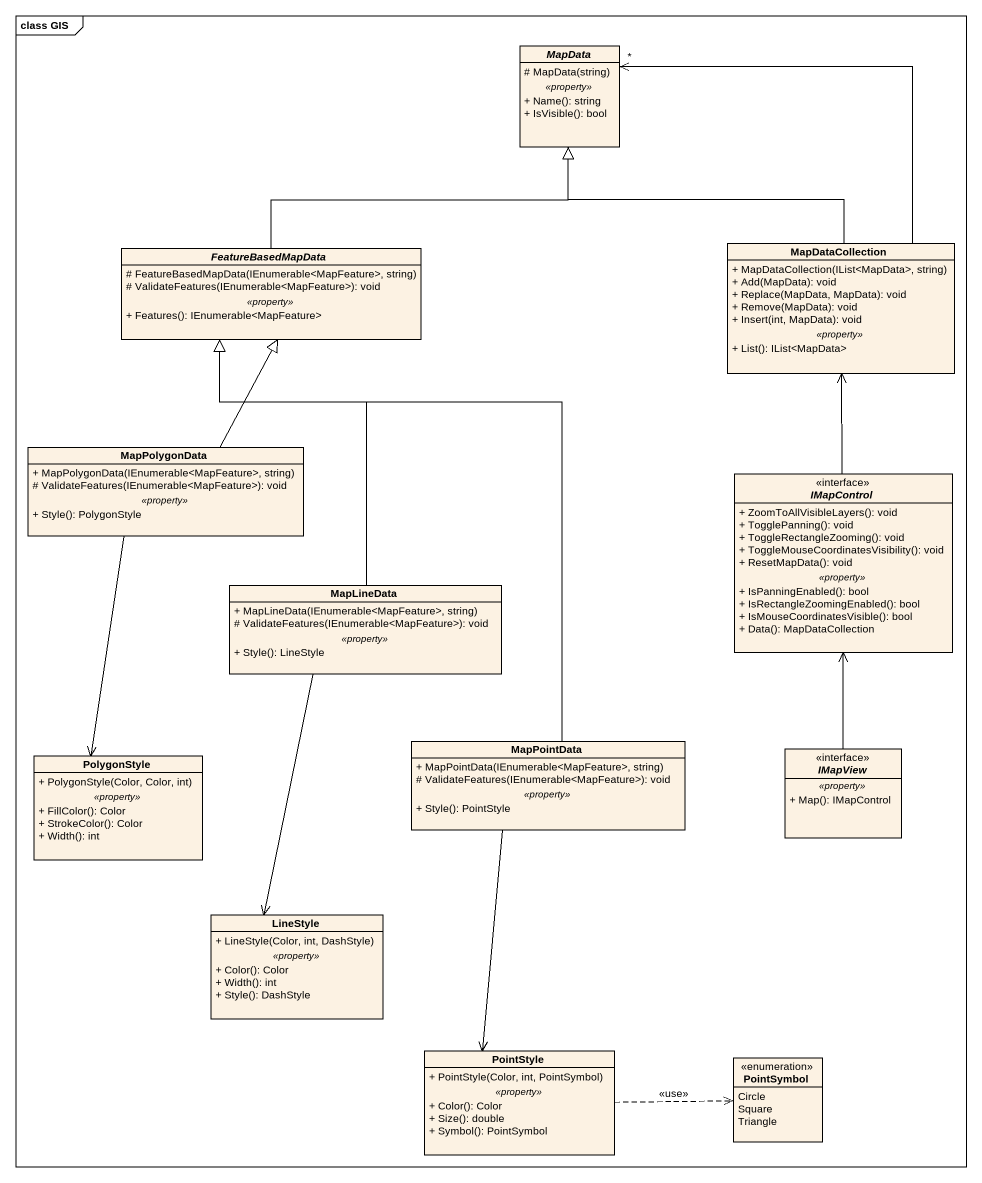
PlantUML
@startuml
mainframe class GIS
hide circle
hide empty members
skinparam classAttributeIconSize 0
abstract class MapData {
  # MapData(string)
  .. <<property>> ..
  + Name(): string
  + IsVisible(): bool
}
abstract class FeatureBasedMapData {
  # FeatureBasedMapData(IEnumerable<MapFeature>, string)
  # ValidateFeatures(IEnumerable<MapFeature>): void
  .. <<property>> ..
  + Features(): IEnumerable<MapFeature>
}
class MapDataCollection {
  + MapDataCollection(IList<MapData>, string)
  + Add(MapData): void
  + Replace(MapData, MapData): void
  + Remove(MapData): void
  + Insert(int, MapData): void
  .. <<property>> ..
  + List(): IList<MapData>
}
class MapPolygonData {
  + MapPolygonData(IEnumerable<MapFeature>, string)
  # ValidateFeatures(IEnumerable<MapFeature>): void
  .. <<property>> ..
  + Style(): PolygonStyle
}
interface IMapControl {
  + ZoomToAllVisibleLayers(): void
  + TogglePanning(): void
  + ToggleRectangleZooming(): void
  + ToggleMouseCoordinatesVisibility(): void
  + ResetMapData(): void
  .. <<property>> ..
  + IsPanningEnabled(): bool
  + IsRectangleZoomingEnabled(): bool
  + IsMouseCoordinatesVisible(): bool
  + Data(): MapDataCollection
}
class MapLineData {
  + MapLineData(IEnumerable<MapFeature>, string)
  # ValidateFeatures(IEnumerable<MapFeature>): void
  .. <<property>> ..
  + Style(): LineStyle
}
class MapPointData {
  + MapPointData(IEnumerable<MapFeature>, string)
  # ValidateFeatures(IEnumerable<MapFeature>): void
  .. <<property>> ..
  + Style(): PointStyle
}
interface IMapView {
  .. <<property>> ..
  + Map(): IMapControl
}
class PolygonStyle {
  + PolygonStyle(Color, Color, int)
  .. <<property>> ..
  + FillColor(): Color
  + StrokeColor(): Color
  + Width(): int
}
class LineStyle {
  + LineStyle(Color, int, DashStyle)
  .. <<property>> ..
  + Color(): Color
  + Width(): int
  + Style(): DashStyle
}
class PointStyle {
  + PointStyle(Color, int, PointSymbol)
  .. <<property>> ..
  + Color(): Color
  + Size(): double
  + Symbol(): PointSymbol
}
enum PointSymbol {
  Circle
  Square
  Triangle
}
FeatureBasedMapData -up-|> MapData
MapDataCollection -up-|> MapData
MapDataCollection -up-> "*" MapData
MapPolygonData -up-|> FeatureBasedMapData
MapPolygonData --> PolygonStyle
IMapControl -up-> MapDataCollection
MapLineData -up-|> FeatureBasedMapData
MapLineData --> LineStyle
MapPointData -up-|> FeatureBasedMapData
MapPointData --> PointStyle
IMapView -up-> IMapControl
PointStyle .right.> PointSymbol : <<use>>
@enduml
